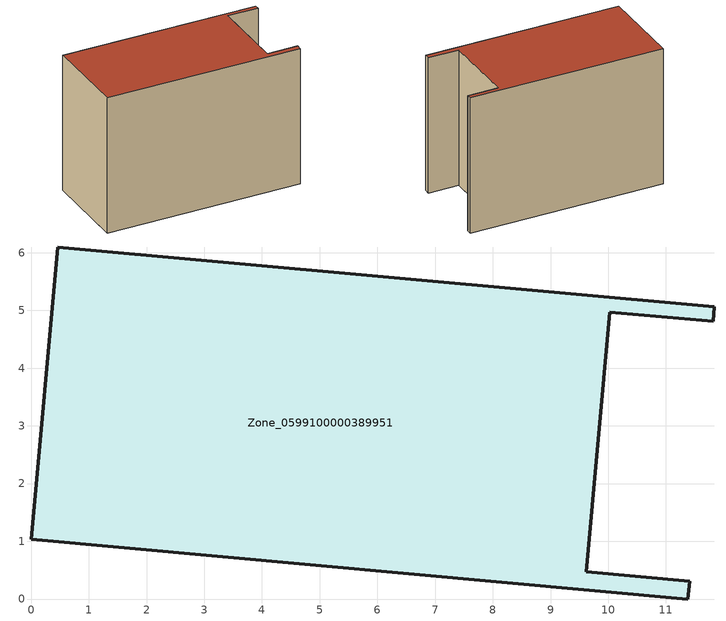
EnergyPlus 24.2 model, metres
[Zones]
Zone_0599100000389951
 floor ground (C_G): 0,1.03 0.46,6.1 11.84,5.07 11.82,4.81 10.03,4.97 9.62,0.47 11.41,0.31 11.38,0 z0
 wall outside (C_F): 0.46,6.1 0,1.03 11.38,0 11.41,0.31 9.62,0.47 10.03,4.97 11.82,4.81 11.84,5.07 0.46,6.1 z0:8.16
 roof outside (C_R): 11.84,5.07 0.46,6.1 0,1.03 11.38,0 11.41,0.31 9.62,0.47 10.03,4.97 11.82,4.81 z8.16
[BUILDING]
Pand.0599100000389951: North Axis=0; Terrain=City; Loads Convergence Tolerance Value=0.04; Temperature Convergence Tolerance Value=0.4; Solar Distribution=FullExterior; Maximum Number of Warmup Days=25; Minimum Number of Warmup Days=1
[Site:Location]
Rotterdam.The.Hague.AP_ZH_NLD Design_Conditions: Latitude=51.96; Longitude=4.45; Time Zone=1; Elevation=-4.5
[SITE:GROUNDTEMPERATURE:BUILDINGSURFACE]
18, 18, 18, 18, 18, 18, 18, 18, 18, 18, 18, 18
[MATERIAL] Thermal Absorptance=0.9; Solar Absorptance=0.7; Visible Absorptance=0.7
Name | Roughness | Thickness | Conductivity | Density | Specific Heat
G.TI.1992-2005 | MediumSmooth | 0.15 | 0.06 | 540 | 1210
F.TI.1992-2005 | Rough | 0.3 | 0.12 | 1920 | 840
R.TI.1992-2005 | MediumRough | 0.2 | 0.08 | 1500 | 1000
[CONSTRUCTION]
C_G: G.TI.1992-2005
C_F: F.TI.1992-2005
C_R: R.TI.1992-2005
[ZONE]
Zone_0599100000389951: Type=1; Multiplier=1; Ceiling Height=Autocalculate; Volume=Autocalculate; Floor Area=autocalculate; Part of Total Floor Area=Yes
[ZONEINFILTRATION:DESIGNFLOWRATE]
Infil_Zone_0599100000389951: Zone or ZoneList or Space or SpaceList=Zone_0599100000389951; Schedule=AlwaysOn; Design Flow Rate Calculation Method=Flow/Area; Flow Rate per Floor Area=0.0015; Constant Term Coefficient=1; Temperature Term Coefficient=0; Velocity Term Coefficient=0; Velocity Squared Term Coefficient=0
[HVACTEMPLATE:ZONE:IDEALLOADSAIRSYSTEM]
Zone_0599100000389951: Maximum Heating Supply Air Temperature=50; Minimum Cooling Supply Air Temperature=13; Maximum Heating Supply Air Humidity Ratio=0.0156; Minimum Cooling Supply Air Humidity Ratio=0.0077; Heating Limit=NoLimit; Cooling Limit=NoLimit; Dehumidification Control Type=ConstantSensibleHeatRatio; Cooling Sensible Heat Ratio=0.7; Dehumidification Setpoint=60; Humidification Control Type=None; Humidification Setpoint=30; Outdoor Air Method=None; Outdoor Air Flow Rate per Person=0.00944; Outdoor Air Flow Rate per Zone Floor Area=0; Outdoor Air Flow Rate per Zone=0; Demand Controlled Ventilation Type=None; Outdoor Air Economizer Type=NoEconomizer; Heat Recovery Type=None; Sensible Heat Recovery Effectiveness=0.7; Latent Heat Recovery Effectiveness=0.65
[ZONECONTROL:THERMOSTAT]
ThermostatControl_Zone_0599100000389951: Zone or ZoneList=Zone_0599100000389951; Control Type Schedule=DualSetpointControlType; Control 1=Thermostat_Zone_0599100000389951; Temperature Difference Between Cutout And Setpoint=0
[THERMOSTATSETPOINT:DUALSETPOINT]
Thermostat_Zone_0599100000389951: Heating Setpoint Temperature Schedule=HeatingSetpoint_Zone_0599100000389951; Cooling Setpoint Temperature Schedule=CoolingSetpoint_Zone_0599100000389951
[SCHEDULE:COMPACT]
HeatingSetpoint_Zone_0599100000389951: Through: 12/31, For: AllDays, Until: 24:00, 21
CoolingSetpoint_Zone_0599100000389951: Through: 12/31, For: AllDays, Until: 24:00, 24
DualSetpointControlType: Through: 12/31, For: AllDays, Until: 24:00, 4
AlwaysOn: Through: 12/31, For: AllDays, Until: 24:00, 1
